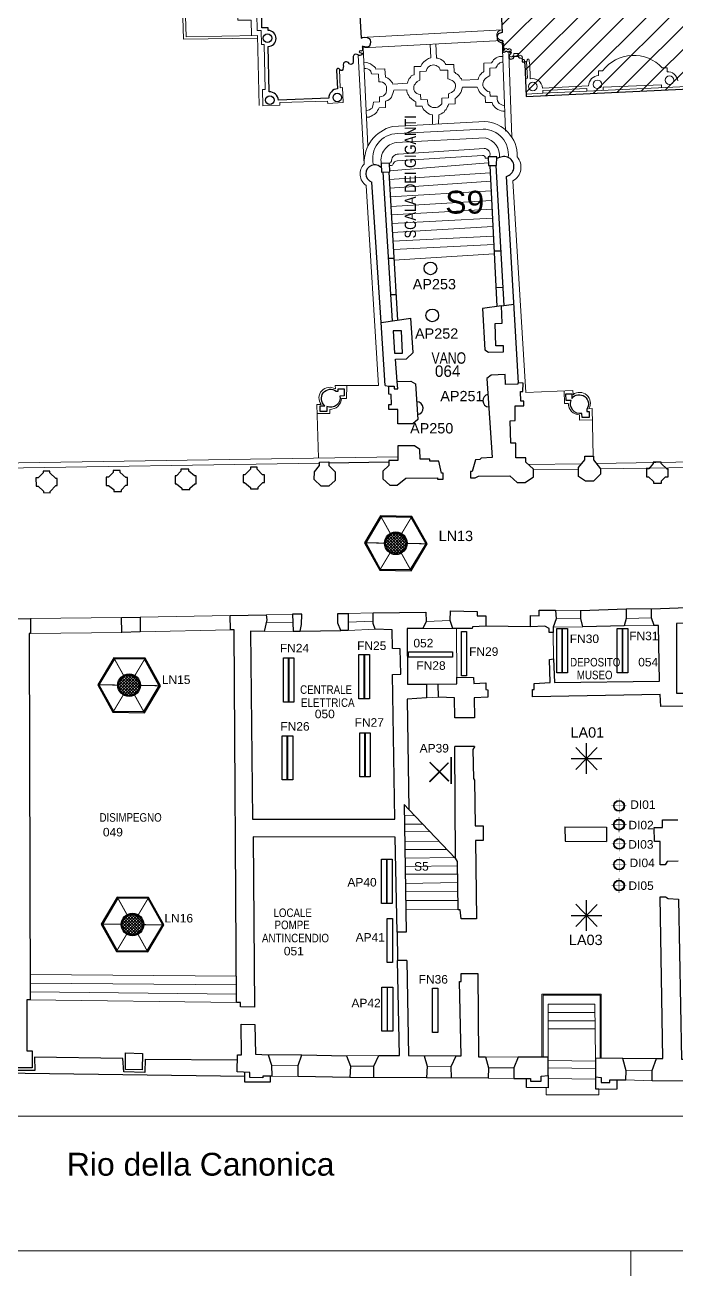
# Model space of a CAD drawing. Header units: millimetres. Extents: x 0 to 5920, y 0 to 7170.
# Drawn here: x 3138 to 4279, y 2938 to 5118 of the extents above; entities that cross this region are included whole.
import ezdxf
from ezdxf.enums import TextEntityAlignment as Align

# ---------------------------------------------------------------- set-up
doc = ezdxf.new("R2010")
doc.units = ezdxf.units.MM
for name, color, linetype, lineweight in [('_sottile', 253, 'Continuous', 5), ('LAMPADINE', 30, 'Continuous', 30), ('muri', 7, 'Continuous', 9), ('num.vani', 66, 'Continuous', 9)]:
    doc.layers.add(name, color=color, linetype=linetype, lineweight=lineweight)
doc.styles.add('ducale_200', font='arial.ttf', dxfattribs={"height": 1})

# ---------------------------------------------------------------- blocks, each defined once
blk = doc.blocks.new('5ea4y')
h = blk.add_hatch(color=256)
edge = h.paths.add_edge_path(flags=16)
edge.add_arc((973, 697), 102, 0, 360)
edge = h.paths.add_edge_path()
edge.add_arc((973, 697), 112, 0, 360)
at = {"const_width": 10}
for points in [[(973, 855), (973, 540)], [(1130, 697), (815, 697)]]:
    blk.add_lwpolyline(points, dxfattribs=at)
for radius in [112, 102]:
    blk.add_circle((973, 697), radius)
at = {"color": 160, "insert": (996, 726), "char_height": 2, "width": 10.79, "attachment_point": 1, "style": 'ducale_200'}
blk.add_mtext('{\\H0.75x; }', dxfattribs=at)
blk = doc.blocks.new('re')
at = {"const_width": 0.3}
for points in [[(51.55, 419.05), (51.66, 413.81)], [(55.72, 418.12), (52.08, 414.34)], [(52.09, 417.95), (55.87, 414.31)]]:
    blk.add_lwpolyline(points, dxfattribs=at)

msp = doc.modelspace()

# ---------------------------------------------------------------- hatches: boundary and pattern name
at = {"layer": '_sottile'}
h = msp.add_hatch(dxfattribs=at)
h.set_pattern_fill('ANSI31', color=256, scale=226.3386, style=0)
h.set_pattern_definition([(45, (-7466.56, -17285.375), (-20.005695, 20.005695), [])])
h.paths.add_polyline_path([(4283.1, 6813.4), (4285.9, 6719.1), (4233.8, 6730.6), (3942.1, 6727.5), (3945.9, 6452.3), (3938.7, 6452.3), (3938.3, 6461.9), (3930.2, 6461.9), (3928.7, 6459.6), (3922.2, 6468), (3903.4, 6468), (3895.4, 6459.2), (3893.5, 6460.3), (3888.9, 6460.3), (3885.1, 6457.3), (3885.1, 6451.5), (3873.2, 6451.1), (3872.5, 6448.4), (3870.7, 6446.1), (3868.4, 6444.8), (3865.5, 6444.1), (3862.9, 6444.7), (3862.9, 6425.9), (3899.2, 6425.9), (3899.1, 6405), (3913.9, 6404.7), (3924.7, 6197.1), (3909.5, 6196.5), (3909.7, 6176.6), (3924.6, 6177), (3934.6, 5969.3), (3919.8, 5968.6), (3921.1, 5947.5), (3936.1, 5947.6), (3945.2, 5748.9), (3928.8, 5748.3), (3930.4, 5725.6), (3946.2, 5726.6), (3946.2, 5716.7), (3943.9, 5715.7), (3941.7, 5713.4), (3941.6, 5712.6), (3928.4, 5711.8), (3933.1, 5564.7), (3952.1, 5565.7), (3952.6, 5555.2), (3937.9, 5554.8), (3939, 5533), (3954.3, 5533), (3962.9, 5332.4), (3946.4, 5331.6), (3947.5, 5310.9), (3962.9, 5310.9), (3968.9, 5210.9), (3974.3, 5105.3), (3967.1, 5102.8), (3965.3, 5098.6), (3965.3, 5093.8), (3967.2, 5089.9), (3972.2, 5087.5), (3974.5, 5087.2), (3976, 5086.4), (3976.4, 5084.8), (3975.4, 5083.2), (3974.9, 5081.1), (3975.8, 5079), (3977.2, 5077.8), (3977.6, 5076.9), (3977.7, 5076), (3976.1, 5072), (3976.5, 5070.7), (3978, 5070.4), (3979, 5071), (3980.8, 5072.4), (3983.1, 5072.3), (3983.5, 5071.1), (3984.8, 5070.6), (3986.4, 5072.2), (3987.6, 5072.4), (3990.1, 5070.2), (3989.2, 5066.9), (3986.5, 5064.9), (3985.9, 5062.6), (3987.3, 5058.9), (3989.8, 5058.2), (3993.9, 5059.4), (3994.9, 5061.4), (3994.7, 5063.7), (4003.2, 5063.7), (4002.7, 5061.8), (4004.1, 5060.5), (4006.1, 5060.7), (4008, 5060), (4008.2, 5059.9), (4009.4, 5058.5), (4009.9, 5057.7), (4010.2, 5056.3), (4009.2, 5055.4), (4009.3, 5054.1), (4010.3, 5053.2), (4011.6, 5053.4), (4013.4, 5052.5), (4013.7, 5050.5), (4014, 5050), (4016.6, 4992.7), (4437.6, 5012.6), (4445.5, 5012.9), (4444.3, 5048.6), (4455.8, 5049), (4466.1, 5036.3), (4476.5, 5036.3), (4490.6, 5054.3), (4490.6, 5064.3), (4488, 5064.3), (4486.8, 5090.3), (4735.3, 5105.6), (4762, 4365.7), (4684, 4363.4), (4669.4, 4351.2), (4669.4, 4340.4), (4681.7, 4327.4), (4688.6, 4327.4), (4696, 4137.5), (4975.6, 4149), (4980.2, 4123.8), (4827.1, 4109.2), (4825.6, 4043.8), (4912.1, 3969.1), (4919, 3960.7), (4793.1, 3955.3), (4796.5, 3705.8), (4800.3, 3675.9), (5176, 3671.5), (5202.3, 3671.3), (5202.3, 3664.4), (5234.4, 3664.4), (5234.4, 3680.5), (5394.9, 3680.3), (5395.2, 3702.7), (5555.2, 3701.9), (5530.7, 4232.5), (5530.7, 6813.4)])
at = {"layer": 'LAMPADINE'}
h = msp.add_hatch(color=256, dxfattribs=at)
h.paths.add_polyline_path([(3813.7, 4163.7), (3840.9, 4209.1), (3815.1, 4255.3), (3762.2, 4256.1), (3735.1, 4210.7), (3760.8, 4164.5)], flags=16)
h.paths.add_polyline_path([(3814.7, 4161.8), (3842.9, 4209), (3816.2, 4257.1), (3761.2, 4257.9), (3733, 4210.7), (3759.7, 4162.7)])
at = {"layer": 'LAMPADINE', "linetype": 'Continuous'}
h = msp.add_hatch(color=256, dxfattribs=at)
h.paths.add_polyline_path([(3807.7, 4209.9, 1), (3768.2, 4209.9, 1)])
h.paths.add_polyline_path([(3770, 4209.9, -1), (3805.9, 4209.9, -1)], flags=16)
h = msp.add_hatch(dxfattribs=at)
h.set_pattern_fill('ANSI37', color=256, scale=29.043565, style=0)
h.set_pattern_definition([(45, (1135.2168, 1800.888), (-2.5671127, 2.5671127), []), (135, (1135.2168, 1800.888), (-2.5671127, -2.5671127), [])])
edge = h.paths.add_edge_path()
edge.add_arc((3788, 4209.9), 17.9, 0, 360)
at = {"layer": 'LAMPADINE'}
h = msp.add_hatch(color=256, dxfattribs=at)
h.paths.add_polyline_path([(3346.2, 3914.9), (3373.3, 3960.3), (3347.6, 4006.5), (3294.7, 4007.3), (3267.5, 3961.9), (3293.3, 3915.7)], flags=16)
h.paths.add_polyline_path([(3347.2, 3913), (3375.4, 3960.2), (3348.7, 4008.3), (3293.7, 4009.1), (3265.5, 3961.9), (3292.2, 3913.9)])
at = {"layer": 'LAMPADINE', "linetype": 'Continuous'}
h = msp.add_hatch(color=256, dxfattribs=at)
h.paths.add_polyline_path([(3340.2, 3961.1, 1), (3300.7, 3961.1, 1)])
h.paths.add_polyline_path([(3302.5, 3961.1, -1), (3338.4, 3961.1, -1)], flags=16)
h = msp.add_hatch(dxfattribs=at)
h.set_pattern_fill('ANSI37', color=256, scale=29.043565, style=0)
h.set_pattern_definition([(45, (667.7078, 1552.0822), (-2.5671127, 2.5671127), []), (135, (667.7078, 1552.0822), (-2.5671127, -2.5671127), [])])
edge = h.paths.add_edge_path()
edge.add_arc((3320.4, 3961.1), 17.9, 0, 360)
at = {"layer": 'LAMPADINE'}
h = msp.add_hatch(color=256, dxfattribs=at)
h.paths.add_polyline_path([(3352.2, 3495.6), (3379.4, 3541), (3353.6, 3587.2), (3300.7, 3588), (3273.6, 3542.6), (3299.3, 3496.4)], flags=16)
h.paths.add_polyline_path([(3353.2, 3493.8), (3381.4, 3541), (3354.7, 3589), (3299.7, 3589.8), (3271.5, 3542.6), (3298.2, 3494.6)])
at = {"layer": 'LAMPADINE', "linetype": 'Continuous'}
h = msp.add_hatch(color=256, dxfattribs=at)
h.paths.add_polyline_path([(3346.3, 3541.8, 1), (3306.7, 3541.8, 1)])
h.paths.add_polyline_path([(3308.5, 3541.8, -1), (3344.4, 3541.8, -1)], flags=16)
h = msp.add_hatch(dxfattribs=at)
h.set_pattern_fill('ANSI37', color=256, scale=29.043565, style=0)
h.set_pattern_definition([(45, (673.7224, 1132.8024), (-2.5671127, 2.5671127), []), (135, (673.7224, 1132.8024), (-2.5671127, -2.5671127), [])])
edge = h.paths.add_edge_path()
edge.add_arc((3326.5, 3541.8), 17.9, 0, 360)

# ---------------------------------------------------------------- linework, layer by layer
at = {"layer": '_sottile'}
for p, q in [((4044, 3309), (4044, 3419.9)), ((4044, 3419.9), (4148, 3419.9)), ((4046.2, 3309), (4046.2, 3417.8)), ((4046.2, 3417.8), (4145.9, 3417.8)), ((4055.2, 3309), (4055.2, 3402.2)), ((4145.9, 3417.8), (4145.9, 3307.3)), ((4148, 3419.9), (4148, 3307.3)), ((4055.2, 3387.7), (4137, 3387.7)), ((4055.2, 3373.2), (4137.1, 3373.2)), ((4055.2, 3358.7), (4137.2, 3358.7))]:
    msp.add_line(p, q, dxfattribs=at)
for points in [[(1415.5, 5836.8), (2164.9, 5852.8), (2986.8, 5871.2), (3547.2, 5886.1), (3564.5, 5371.1), (3539.5, 5370.5), (3541.8, 5240.7), (3531.6, 5240.7), (3531.6, 5215.5), (3507.4, 5215.2), (3511, 5126.6), (3534.7, 5126.9), (3534.9, 5099.4)], [(3545.6, 5095), (3415.8, 5093.5), (3391.1, 5882)], [(3548.7, 4977.4), (3545.6, 5099.6), (3420.3, 5097.3), (3395.1, 5881.9)], [(3544.4, 5137.8), (3545.1, 5108.8), (3552, 5108.8), (3552.5, 5084.3), (3557.1, 5084.3), (3558.9, 5004.9), (3554, 5004.9), (3554.8, 4976.6), (3584.6, 4977.6), (3584.6, 4982.2), (3668.4, 4985), (3668.6, 4980.8), (3695.5, 4982.2), (3694.2, 5008.5), (3690.6, 5008.3), (3689.2, 5040.4)], [(3974.2, 5109.5), (3727.4, 5096.6)], [(3980.3, 4932.3), (3974.2, 5091.2), (3730.5, 5078.2), (3738.9, 4906.3)], [(3975.3, 5062.8), (3972.7, 5062.9), (3969.6, 5062.9), (3966.4, 5061.8), (3963.9, 5060.5), (3961.2, 5059.1), (3959.3, 5057), (3957.8, 5054.7), (3955.7, 5051.7), (3942.1, 5051.1), (3942.3, 5036.6), (3941, 5035.8), (3939.2, 5034.9), (3937.5, 5032.8), (3935.4, 5030.1), (3934.1, 5027.8), (3933.1, 5025.5), (3932.5, 5022.8), (3903.5, 5021.5), (3902.8, 5023.6), (3901, 5025.9), (3899.5, 5028.2), (3897.6, 5030.3), (3895.3, 5032.2), (3893.4, 5033.5), (3891.9, 5035.1), (3890.2, 5035.8), (3889.8, 5049), (3875.4, 5048.8), (3874.7, 5050.9), (3873, 5052.8), (3871.1, 5055.3), (3869.3, 5056.6), (3866.3, 5058.5), (3863.6, 5059.3), (3861.3, 5060.1), (3859.2, 5060.3), (3858.1, 5085)], [(3732.5, 4874.6), (3722.1, 5065.6)], [(3991, 4922.1), (3985.8, 5067)], [(3732.3, 5042.1), (3735.3, 5042.1), (3738.1, 5041.4), (3741.6, 5039.5), (3743.9, 5037.4), (3745, 5034.5), (3745.6, 5032.4), (3757.8, 5032), (3758, 5018.8), (3761, 5018.8), (3764.5, 5018.1), (3767.5, 5016.2), (3769.8, 5013.9), (3771.6, 5010.4), (3771.9, 5007.4), (3771.9, 5003.4), (3771.2, 5000.1), (3770.2, 4998), (3768.3, 4995.9), (3766.2, 4994.2), (3763.3, 4993), (3760.7, 4992.3), (3759.5, 4992.1), (3759.5, 4983.7), (3748.6, 4982.9), (3748.4, 4979.7), (3747.7, 4976.4), (3746.3, 4972.6), (3744.4, 4971.1), (3742, 4969.7), (3739.3, 4968.8), (3735.9, 4968.2)], [(3878.9, 5039.1), (3865.9, 5039.1), (3865.1, 5041.4), (3863.8, 5043.5), (3862.5, 5045), (3860.5, 5046.3), (3858.4, 5047.5), (3856.3, 5048), (3853.9, 5048.2), (3851.6, 5048), (3848.7, 5047.3), (3847, 5046.3), (3844.5, 5044.4), (3842.8, 5041.7), (3841.6, 5038.9), (3841.3, 5037.2), (3830.2, 5036.6), (3830, 5021.5), (3827.5, 5020.5), (3825.6, 5019.2), (3824.1, 5017.5), (3822.5, 5016.3), (3821.6, 5014.6), (3819.9, 5012.5), (3819.3, 5010.4), (3819.3, 5007.6), (3819.7, 5004.5), (3820.6, 5002.4), (3822.2, 5000.1), (3824.8, 4998.2), (3827.9, 4997.1), (3831.3, 4996.5), (3831.7, 4987.5), (3843.6, 4987.3), (3843.6, 4984.8), (3843.9, 4981.4), (3844.9, 4979.1), (3847, 4976.4), (3849.9, 4974.7), (3852.5, 4973.8), (3855.4, 4973.4), (3858.6, 4973.6), (3861.5, 4974.3), (3864, 4975.9), (3866.3, 4977.6), (3867.6, 4978.9), (3868.4, 4979.9), (3868.6, 4990.2), (3880, 4990.6), (3880.4, 4997.8), (3882.9, 4998.8), (3885.8, 5000.1), (3887.7, 5001.4), (3889.8, 5003), (3890.9, 5004.7), (3891.9, 5007.4), (3892.4, 5010.2), (3892.3, 5012.7), (3891.9, 5015.4), (3890.3, 5018.1), (3888.6, 5019.6), (3886.9, 5020.9), (3883.8, 5022.3), (3881.7, 5023.2), (3879.3, 5023.6), (3878.9, 5039.1)], [(3975.6, 5053.2), (3973.7, 5053.2), (3971.9, 5052.6), (3970.4, 5051.9), (3969, 5050.9), (3967, 5049.2), (3965.5, 5046.9), (3964.3, 5044.8), (3963.3, 5043.1), (3952.8, 5042.8), (3952.8, 5029.2), (3950.7, 5028.3), (3947.6, 5026.1), (3945.3, 5024.7), (3943.9, 5023.1), (3941.9, 5020), (3941, 5017.4), (3940.7, 5015), (3940.7, 5011.5), (3941.6, 5009), (3943.2, 5006.7), (3945, 5005), (3946.7, 5003.5), (3949.1, 5001.8), (3951.7, 5001.1), (3952.8, 5001.1), (3953.3, 4993.6), (3965.5, 4993.6), (3965.3, 4991.4), (3965.5, 4988.2), (3966.4, 4985.3), (3967.8, 4982.6), (3969.1, 4980.7), (3971.4, 4979.4), (3973.6, 4978.1), (3976.2, 4977.1), (3978.6, 4976.6)], [(4122.8, 5002.3), (4045.6, 4998.6), (4016.4, 4997.2), (4015.1, 5024.7), (4013.8, 5054.4)], [(4015.1, 5024.7), (4018.7, 5024.9), (4017.2, 5054.2)], [(4453.1, 4354.8), (4436.5, 5017.1), (4122.8, 5002.3)], [(3852.3, 4944), (3852.3, 4961), (3849.3, 4961.2), (3846.8, 4962.1), (3844.1, 4963.6), (3841.8, 4965.2), (3839.7, 4967.1), (3837.8, 4969), (3836.1, 4971.1), (3834.8, 4973.4), (3834.2, 4976.2), (3823.3, 4976.2), (3823.1, 4983.7), (3820.6, 4985), (3818.3, 4986.4), (3815.3, 4988.8), (3812.2, 4991.5), (3810.5, 4994.6), (3808.8, 4997.1), (3807.6, 4999.5), (3807.3, 5002.8), (3807.3, 5004.3), (3784.2, 5003.9), (3783.8, 5001.4), (3782.6, 4998), (3781.5, 4995), (3780.1, 4991.7), (3778.4, 4989.6), (3776.5, 4987.5), (3774.2, 4986), (3771.9, 4985.2), (3769.8, 4984.8), (3769.8, 4973.4), (3758.6, 4973.2), (3757.6, 4970.9), (3756.1, 4968.2), (3754.6, 4965.5), (3752.5, 4963.3), (3750.2, 4961.5), (3747.5, 4960.2), (3744.8, 4958.7), (3743.1, 4957.7), (3741, 4956.9), (3738.3, 4956.8), (3736.4, 4956.4)], [(3978.9, 4967.3), (3975.3, 4967.3), (3972.7, 4967.8), (3969.8, 4969), (3966.9, 4969.9), (3964.8, 4971.1), (3962.7, 4973), (3960.6, 4975.5), (3959.5, 4976.8), (3958.1, 4978.3), (3957.2, 4980.1), (3956.6, 4982.5), (3945.2, 4982.5), (3944.6, 4992.7), (3942.5, 4993.6), (3940.4, 4995.3), (3937.7, 4997.4), (3935.6, 4999.5), (3934.1, 5001.8), (3932.7, 5004.5), (3931.4, 5007.2), (3930.4, 5009.3), (3904.7, 5009.3), (3903.9, 5005.6), (3903.1, 5003), (3901.8, 5000.1), (3900.1, 4997.4), (3898.4, 4995), (3895.7, 4992.3), (3894, 4990.8), (3891.9, 4989.6), (3891.7, 4979.9), (3880.2, 4979.5), (3879.5, 4977.2), (3878.5, 4975.1), (3877.5, 4972.6), (3876.2, 4970.1), (3874.1, 4968.4), (3872.6, 4965.7), (3870.3, 4964), (3867.6, 4962.5), (3864.8, 4961.2), (3863.2, 4960.6), (3862.9, 4944.6)], [(4045.6, 4998.6), (4045.6, 4998.6), (4045.6, 4998.6), (4045.5, 5003.4), (4122.8, 5006.8), (4122.8, 5002.3)], [(4151.4, 5003.6), (4151.4, 5009.1), (4253.8, 5013.3), (4253.8, 5008.5)], [(3949.7, 4876.5), (3777.1, 4862.8)], [(3953.4, 4859), (3776.3, 4847.5)], [(3954.2, 4844.5), (3777.2, 4832.2)], [(4015.7, 4474), (3993.3, 4845.2)], [(3682.1, 4480.5), (3681.8, 4486.2), (3757.3, 4486.5), (3735.8, 4836.8)], [(3955, 4827.7), (3778.1, 4817)], [(1458.6, 4809.7), (1480, 4300.6), (3089.6, 4350.2), (3791.3, 4361.6)], [(3955.8, 4810.8), (3779.1, 4800.1)], [(3956.6, 4795.6), (3780, 4785.6)], [(3957.4, 4779.5), (3780.9, 4770.4)], [(3958.1, 4765), (3781.8, 4754.3)], [(3958.9, 4748.2), (3782.7, 4739.1)], [(3959.7, 4733.7), (3783.6, 4724.5)], [(3960.5, 4716.9), (3784.7, 4706.2)], [(3692.5, 4463.7), (3701.6, 4463.7), (3701.8, 4486.3)], [(4098.5, 4470.4), (4098.2, 4477.7), (4015.7, 4474)], [(4090.3, 4455.1), (4083.3, 4455), (4082.8, 4477)], [(3657, 4453), (3649.7, 4452.9), (3652.3, 4359.4)], [(3672.1, 4444.6), (3672.1, 4437.6), (3650.1, 4437.4)], [(4109.8, 4435.1), (4109.9, 4425.9), (4132.5, 4426.2)], [(4126.4, 4445.8), (4132.1, 4446.2), (4133.8, 4362.4)], [(3654.1, 4350.2), (3060.5, 4341)], [(4020.5, 4347.8), (4113.5, 4349.3)], [(4108.2, 4339.7), (4029.4, 4338.5)], [(4139.3, 4349.7), (4453.4, 4354.8)], [(4466.5, 4345.2), (4146.7, 4340.3)], [(3147.6, 4078.3), (3307.3, 4079.8)], [(3340.1, 4080.5), (3497.5, 4083.6)], [(3560.9, 4084.4), (3606.7, 4085.9)], [(3704.5, 4086.7), (3748.1, 4088.2)], [(4068.1, 4092.8), (4112.5, 4092)], [(4068.9, 4077.5), (4112.5, 4078.3)], [(4191.9, 4095.1), (4236.2, 4095.1)], [(4236.2, 4079), (4191.9, 4078.3)], [(3498.3, 4058.4), (3340.1, 4054.6)], [(3557.1, 4055.3), (3608.3, 4056.1)], [(3607.5, 4071), (3560.4, 4070.4)], [(3704.5, 4071.8), (3748.1, 4073.4)], [(3704.5, 4056.9), (3751.9, 4059.2)], [(3835.1, 4060.7), (3887.9, 4060.7)], [(3883.3, 4074.4), (3841.3, 4072.9)], [(3894.7, 3974.7), (3894.2, 4060.7)], [(4115.5, 4063.7), (4063.6, 4063)], [(4188.1, 4065.3), (4240.8, 4066)], [(3308, 4053.8), (3147.6, 4051.5)], [(4063.6, 4053.8), (4064.3, 4007.2)], [(3842, 3962.9), (3861.9, 3962.9)], [(3862.7, 3940), (3842, 3939.2)], [(3820.5, 3733), (3802.6, 3732.2)], [(3835, 3717.7), (3802.9, 3717.7)], [(3848.1, 3703.9), (3803.1, 3704.7)], [(3863.4, 3687.9), (3803.4, 3687.1)], [(3877.2, 3673.4), (3803.7, 3673.4)], [(3890.9, 3658.9), (3803.8, 3658.1)], [(3896.3, 3644.4), (3804.2, 3643.6)], [(3896.5, 3629.8), (3804.4, 3629.8)], [(3896.6, 3615.3), (3804.7, 3613.8)], [(3896.7, 3600), (3805, 3599.3)], [(3896.9, 3584), (3805.2, 3584)], [(3897, 3567.2), (3805.5, 3568)], [(3508.6, 3451.1), (3146.9, 3454.1)], [(3508.7, 3435.8), (3146.9, 3438.9)], [(3508.9, 3419.8), (3146.9, 3423.6)], [(3509, 3405.2), (3146.9, 3409.8)], [(4055.2, 3402.2), (4136.9, 3402.2), (4137.7, 3307.5)], [(3564, 3313.6), (3623.5, 3313.6)], [(3570.1, 3295.2), (3616.7, 3294.5)], [(3701.5, 3311.3), (3758, 3312.1)], [(3749.6, 3293.7), (3708.3, 3293.7)], [(3837.4, 3311.3), (3894, 3311.3)], [(3884.8, 3293), (3842.8, 3293.7)], [(3945.2, 3309.8), (4002.4, 3309)], [(4137.7, 3302.1), (4055.2, 3303.6)], [(4185.8, 3306.7), (4244.6, 3306.7)], [(3616.7, 3275.4), (3570.8, 3276.1)], [(3707.6, 3273.9), (3749.6, 3273.9)], [(3842, 3273.1), (3885.6, 3273.1)], [(3949.7, 3272.3), (3994.8, 3271.6)], [(3994.8, 3290.7), (3950.5, 3290.7)], [(4137.7, 3289.1), (4055.2, 3290.7)], [(4137.7, 3270.8), (4055.2, 3271.6)], [(4191.9, 3285.3), (4237, 3286.1)], [(4143.8, 3253.2), (4143.8, 3243.3), (4051.3, 3243.3), (4051.3, 3255.5)], [(4237, 3267.7), (4191.1, 3269.3)]]:
    msp.add_lwpolyline(points, dxfattribs=at)
for points in [[(3968.8, 5215), (3974.2, 5109.5, 1.068785), (3974.4, 5091.6, -0.739129), (3975.3, 5087.6, 0.3159), (3975.7, 5083.4, -0.463799), (3977, 5078.6), (3975.9, 5076.3, 0.690193), (3979, 5075.4, -0.37529), (3983, 5076.7, 0.482146), (3984.7, 5075, -0.72896), (3990, 5074.6, -0.343304), (3986.4, 5069.2, 1.48421), (3994.6, 5068.1), (4003, 5068.1, 0.599817), (4004, 5064.9, -0.496942), (4010.1, 5060.7, 1.136266), (4011.4, 5057.8, -0.533607), (4013.5, 5054.9, 0.522286), (4016.4, 5054.2), (4017.2, 5054.2, 0.169517), (4018.3, 5057.2, -0.454076), (4021, 5058.4, -0.145139), (4021.9, 5055.5, -0.026121), (4023.3, 5024, -0.44992), (4045.2, 5007.6), (4125.8, 5011.8, -0.389426), (4143.4, 5029.7), (4143, 5037.7), (4150.3, 5038.1, -0.463388), (4255, 5043.2), (4263.3, 5043.2), (4263.3, 5036.2, -0.420932), (4282, 5020.5)], [(3848, 5084.5), (3849.1, 5060.5), (3847.2, 5060.3), (3845.3, 5059.3), (3843.4, 5058.4), (3841.5, 5057), (3839.2, 5055.3), (3837.1, 5053.4), (3835.3, 5051.9, 0.108097), (3833.8, 5049.8), (3832.3, 5047.1), (3831.7, 5045.4), (3820.3, 5045.2), (3820.3, 5030.9), (3817.6, 5030.3), (3815.1, 5028.9), (3813.4, 5026.3), (3811.5, 5024.2), (3809.9, 5021.7), (3809, 5019), (3808.6, 5016.2), (3783, 5014.6), (3781.9, 5016.9), (3780.3, 5018.6), (3778.6, 5020.7), (3776.9, 5022.6), (3774.2, 5024.9), (3771.6, 5026.3), (3769.8, 5027), (3768.9, 5041.2), (3752.8, 5041), (3752.3, 5042.9), (3750.7, 5044.8), (3748.4, 5046.5), (3746.5, 5048), (3743.7, 5050), (3741.4, 5050.9), (3738.7, 5052.1), (3736, 5052.4), (3731.7, 5053)], [(3993.3, 4845, 0.470793), (4000.7, 4887.2, 0.41232), (3943.8, 4948.9), (3782, 4940.3, 0.35584), (3732.5, 4874.6, 0.457424), (3735.8, 4836.8)], [(3748.8, 4872.9, -0.489319), (3791, 4927.8), (3941.2, 4935.7, -0.448267), (3984.9, 4885.9)], [(3969.6, 4885.8, 0.386234), (3944.3, 4920.2), (3788.8, 4912.3, 0.419522), (3762.4, 4875.6, 0.419522)], [(3776.9, 4876.2, 0.36468), (3780.3, 4881.1, -0.420241), (3792.7, 4891.7), (3942.6, 4902, -0.531198), (3952.2, 4886.9)], [(3777, 4871.8), (3780.3, 4871.8, 0.300929), (3783.4, 4874.7, -0.342461), (3790.2, 4879.9), (3939.9, 4889.6, -0.534327), (3944.5, 4885.1), (3949.7, 4885.1)]]:
    msp.add_lwpolyline(points, format="xyb", dxfattribs=at)
for centre in [(4028.2, 5010.5), (4141.5, 5014.2), (4267.5, 5021.4)]:
    msp.add_circle(centre, 7.5, dxfattribs=at)
for centre, radius, start, end in [((3672.1, 4464.4), 18.9, 58.4184, 216.9071), ((4110.1, 4455.4), 18.9, 329.3751, 127.8637), ((3673, 4464.1), 19.5, 267.5068, 358.9409), ((4109.8, 4454.6), 19.5, 178.4634, 269.8975)]:
    msp.add_arc(centre, radius, start, end, dxfattribs=at)
at = {"layer": 'LAMPADINE'}
for p, q in [((4122.2, 3805.6), (4122.2, 3859.7)), ((4103.3, 3813.3), (4141.1, 3852)), ((4140.9, 3813.1), (4103.5, 3852.2)), ((4095.1, 3832.7), (4149.3, 3832.7)), ((4103.3, 3538.3), (4141.1, 3577.1)), ((4140.9, 3538.1), (4103.6, 3577.3)), ((4122.2, 3530.6), (4122.2, 3584.7)), ((4095.2, 3557.7), (4149.3, 3557.7))]:
    msp.add_line(p, q, dxfattribs=at)
for points in [[(3814.7, 4161.8), (3842.9, 4209), (3816.2, 4257.1), (3761.2, 4257.9), (3733, 4210.7), (3759.7, 4162.7)], [(3813.7, 4163.7), (3840.9, 4209.1), (3815.1, 4255.3), (3762.2, 4256.1), (3735.1, 4210.7), (3760.8, 4164.5)], [(4070.2, 4060.4), (4079.5, 4060.4), (4079.5, 3983), (4070.2, 3983)], [(4079.5, 4060.4), (4088.9, 4060.4), (4088.9, 3983), (4079.5, 3983)], [(4175.7, 4060.4), (4185.1, 4060.4), (4185.1, 3983), (4175.7, 3983)], [(4185.1, 4060.4), (4194.4, 4060.4), (4194.4, 3983), (4185.1, 3983)], [(3902.8, 4055.1), (3912.1, 4055.1), (3912.1, 3977.7), (3902.8, 3977.7)], [(3723.4, 4014.7), (3732.8, 4014.7), (3732.8, 3937.3), (3723.4, 3937.3)], [(3732.3, 4014.7), (3741.7, 4014.7), (3741.7, 3937.3), (3732.3, 3937.3)], [(3810.1, 4010.3), (3810.1, 4019.6), (3887.5, 4019.6), (3887.5, 4010.3)], [(3347.2, 3913), (3375.4, 3960.2), (3348.7, 4008.3), (3293.7, 4009.1), (3265.5, 3961.9), (3292.2, 3913.9)], [(3346.2, 3914.9), (3373.3, 3960.3), (3347.6, 4006.5), (3294.7, 4007.3), (3267.5, 3961.9), (3293.3, 3915.7)], [(3591.2, 4009), (3600.5, 4009), (3600.5, 3931.6), (3591.2, 3931.6)], [(3591.2, 4009), (3600.5, 4009), (3600.5, 3931.6), (3591.2, 3931.6)], [(3600.1, 4009), (3609.4, 4009), (3609.4, 3931.6), (3600.1, 3931.6)], [(3588.9, 3872.7), (3598.2, 3872.7), (3598.2, 3795.3), (3588.9, 3795.3)], [(3597.8, 3872.7), (3607.2, 3872.7), (3607.2, 3795.3), (3597.8, 3795.3)], [(3725, 3877.7), (3734.3, 3877.7), (3734.3, 3800.4), (3725, 3800.4)], [(3733.9, 3877.7), (3743.2, 3877.7), (3743.2, 3800.4), (3733.9, 3800.4)], [(3763.1, 3656.2), (3772.4, 3656.2), (3772.4, 3578.8), (3763.1, 3578.8)], [(3772.4, 3656.2), (3781.8, 3656.2), (3781.8, 3578.8), (3772.4, 3578.8)], [(3353.2, 3493.8), (3381.4, 3541), (3354.7, 3589), (3299.7, 3589.8), (3271.5, 3542.6), (3298.2, 3494.6)], [(3352.2, 3495.6), (3379.4, 3541), (3353.6, 3587.2), (3300.7, 3588), (3273.6, 3542.6), (3299.3, 3496.4)], [(3773, 3552.4), (3782.4, 3552.4), (3782.4, 3475.1), (3773, 3475.1)], [(3763.7, 3432.2), (3773, 3432.2), (3773, 3354.8), (3763.7, 3354.8)], [(3773.4, 3432.2), (3782.8, 3432.2), (3782.8, 3354.8), (3773.4, 3354.8)], [(3852, 3430), (3861.3, 3430), (3861.3, 3352.6), (3852, 3352.6)]]:
    msp.add_lwpolyline(points, close=True, dxfattribs=at)
at = {"layer": 'LAMPADINE', "const_width": 1.81}
for points in [[(3761.2, 4257.9), (3778.3, 4227.2)], [(3816.2, 4257.1), (3798.1, 4226.9)], [(3733, 4210.7), (3768.2, 4210.2)], [(3807.7, 4209.6), (3842.9, 4209)], [(3777.8, 4192.9), (3759.7, 4162.7)], [(3797.6, 4192.6), (3814.7, 4161.8)], [(3293.7, 4009.1), (3310.8, 3978.4)], [(3348.7, 4008.3), (3330.6, 3978.1)], [(3265.5, 3961.9), (3300.7, 3961.4)], [(3340.2, 3960.8), (3375.4, 3960.2)], [(3310.3, 3944.1), (3292.2, 3913.9)], [(3330.1, 3943.8), (3347.2, 3913)], [(3299.7, 3589.8), (3316.8, 3559.1)], [(3354.7, 3589), (3336.6, 3558.8)], [(3271.5, 3542.6), (3306.7, 3542.1)], [(3346.2, 3541.5), (3381.4, 3541)], [(3316.3, 3524.8), (3298.2, 3494.6)], [(3336.1, 3524.5), (3353.2, 3493.8)]]:
    msp.add_lwpolyline(points, dxfattribs=at)
at = {"layer": 'LAMPADINE'}
for centre in [(3848.7, 4691.6), (3851.9, 4609.2)]:
    msp.add_circle(centre, 11.1, dxfattribs=at)
at = {"layer": 'LAMPADINE', "linetype": 'Continuous'}
for centre, radius in [((3788, 4209.9), 19.8), ((3788, 4209.9), 17.9), ((3320.4, 3961.1), 19.8), ((3320.4, 3961.1), 17.9), ((3326.5, 3541.8), 19.8), ((3326.5, 3541.8), 17.9)]:
    msp.add_circle(centre, radius, dxfattribs=at)
at = {"layer": 'LAMPADINE'}
for centre, start, end in [((3951.4, 4460), 100.9378, 266.8442), ((3824.9, 4446.7), 274.7356, 92.2431)]:
    msp.add_arc(centre, 11.1, start, end, dxfattribs=at)
at = {"layer": 'muri', "linetype": 'ByBlock', "lineweight": 30}
for p, q in [((3968.9, 5210.9), (3974.3, 5105.3)), ((3967.1, 5102.8), (3965.3, 5098.6)), ((3974.3, 5105.3), (3967.1, 5102.8)), ((3965.3, 5098.6), (3965.3, 5093.8)), ((3965.3, 5093.8), (3967.2, 5089.9)), ((3967.2, 5089.9), (3972.2, 5087.5)), ((3972.2, 5087.5), (3974.5, 5087.2)), ((3974.5, 5087.2), (3976, 5086.4)), ((3975.4, 5083.2), (3974.9, 5081.1)), ((3974.9, 5081.1), (3975.8, 5079)), ((3976.4, 5084.8), (3975.4, 5083.2)), ((3976, 5086.4), (3976.4, 5084.8)), ((3975.8, 5079), (3977.2, 5077.8)), ((3977.7, 5076), (3976.1, 5072)), ((3976.1, 5072), (3976.5, 5070.7)), ((3976.5, 5070.7), (3978, 5070.4)), ((3977.2, 5077.8), (3977.6, 5076.9)), ((3977.6, 5076.9), (3977.7, 5076)), ((3978, 5070.4), (3979, 5071)), ((3979, 5071), (3980.8, 5072.4)), ((3980.8, 5072.4), (3983.1, 5072.3)), ((3983.1, 5072.3), (3983.5, 5071.1)), ((3983.5, 5071.1), (3984.8, 5070.6)), ((3984.8, 5070.6), (3986.4, 5072.2)), ((3986.5, 5064.9), (3985.9, 5062.6)), ((3985.9, 5062.6), (3987.3, 5058.9)), ((3986.4, 5072.2), (3987.6, 5072.4)), ((3989.2, 5066.9), (3986.5, 5064.9)), ((3987.6, 5072.4), (3990.1, 5070.2)), ((3990.1, 5070.2), (3989.2, 5066.9)), ((3989.8, 5058.2), (3993.9, 5059.4)), ((3993.9, 5059.4), (3994.9, 5061.4)), ((3994.9, 5061.4), (3994.7, 5063.7)), ((3994.7, 5063.7), (4003.2, 5063.7)), ((4003.2, 5063.7), (4002.7, 5061.8)), ((4002.7, 5061.8), (4004.1, 5060.5)), ((4004.1, 5060.5), (4006.1, 5060.7)), ((4006.1, 5060.7), (4008, 5060)), ((4008, 5060), (4008.2, 5059.9)), ((4008.2, 5059.9), (4009.4, 5058.5)), ((3987.3, 5058.9), (3989.8, 5058.2)), ((4010.2, 5056.3), (4009.2, 5055.4)), ((4009.2, 5055.4), (4009.3, 5054.1)), ((4009.3, 5054.1), (4010.3, 5053.2)), ((4009.4, 5058.5), (4009.9, 5057.7)), ((4009.9, 5057.7), (4010.2, 5056.3)), ((4010.3, 5053.2), (4011.6, 5053.4)), ((4011.6, 5053.4), (4013.4, 5052.5)), ((4013.4, 5052.5), (4013.7, 5050.5)), ((4013.7, 5050.5), (4014, 5050)), ((4014, 5050), (4016.6, 4992.7)), ((4016.6, 4992.7), (4437.6, 5012.6)), ((3769.5, 4486.6), (3775.6, 4485)), ((3497.5, 4083.6), (3560.9, 4084.4)), ((3498.3, 4058.4), (3497.5, 4083.6)), ((3560.9, 4084.4), (3561.7, 4076)), ((3748.1, 4088.2), (3840.5, 4089)), ((3748.1, 4069.1), (3748.1, 4088.2)), ((3840.5, 4089), (3841.3, 4072.9)), ((3504.4, 4058.4), (3498.3, 4058.4)), ((3509, 3405.2), (3504.4, 4058.4)), ((3533.4, 4056.1), (3536.5, 3726.1)), ((3557.1, 4055.3), (3533.4, 4056.1)), ((3561.7, 4076), (3557.1, 4055.3)), ((3751.9, 4059.2), (3748.1, 4069.1)), ((3781.7, 4058.4), (3751.9, 4059.2)), ((3782.4, 4025.5), (3781.7, 4058.4)), ((3807.6, 4060.7), (3808.4, 3962.9)), ((3835.1, 4060.7), (3807.6, 4060.7)), ((3841.3, 4072.9), (3835.1, 4060.7)), ((3795.4, 4024.8), (3782.4, 4025.5)), ((3797, 3980.5), (3795.4, 4024.8)), ((3782.4, 3979.7), (3797, 3980.5)), ((3786.3, 3726.1), (3782.4, 3979.7)), ((3894.7, 3963.7), (3894.7, 3975.1)), ((3894.7, 3975.1), (3923.8, 3974.4)), ((3923.8, 3974.4), (3924.5, 3964.4)), ((3808.4, 3962.9), (3842, 3962.9)), ((3842, 3962.9), (3842, 3939.2)), ((3861.9, 3962.9), (3894.7, 3963.7)), ((3862.7, 3940), (3861.9, 3962.9)), ((3924.5, 3964.4), (3945.9, 3965.2)), ((3945.9, 3965.2), (3945.9, 3953.7)), ((3945.9, 3953.7), (3949, 3953)), ((3949, 3953), (3949, 3940)), ((3842, 3939.2), (3807.6, 3936.9)), ((3807.6, 3936.9), (3810.7, 3743.3)), ((3890.9, 3939.2), (3862.7, 3940)), ((3891.1, 3903.7), (3890.9, 3939.2)), ((3925.6, 3903.7), (3891.1, 3903.7)), ((3926, 3853.7), (3891.4, 3853.7)), ((3892.4, 3658.1), (3891.4, 3853.7)), ((3926.1, 3852.9), (3923, 3848.3)), ((3923, 3848.3), (3923.8, 3797.9)), ((3926, 3853.7), (3926.1, 3852.9)), ((3923.8, 3797.9), (3926.1, 3794.8)), ((3926.1, 3794.8), (3926.8, 3714.6)), ((3802.3, 3752.1), (3806.2, 3528.6)), ((3810.7, 3743.3), (3802.3, 3752.1)), ((3536.5, 3726.1), (3786.3, 3726.1)), ((3926.8, 3714.6), (3941.3, 3714.6)), ((3941.3, 3714.6), (3941.3, 3688.7)), ((4084.1, 3712.8), (4084.5, 3687.8)), ((4084.1, 3712.8), (4157.4, 3712.1)), ((4157.4, 3712.1), (4157.3, 3687.4)), ((3538, 3695.5), (3540.3, 3396.8)), ((3787, 3694.8), (3538, 3695.5)), ((3790.2, 3528.6), (3787, 3694.8)), ((3941.3, 3688.7), (3927.6, 3688.7)), ((3927.6, 3688.7), (3929.1, 3551.9)), ((4084.5, 3687.8), (4157.3, 3687.4)), ((3896.3, 3652), (3892.4, 3658.1)), ((3897, 3567.2), (3896.3, 3652)), ((3900.8, 3567.2), (3897, 3567.2)), ((3902.4, 3551.9), (3900.8, 3567.2)), ((3929.1, 3551.9), (3902.4, 3551.9)), ((3806.2, 3528.6), (3790.2, 3528.6)), ((3790.2, 3528.6), (3791.1, 3478.6)), ((3794.3, 3312.1), (3791.1, 3478.6)), ((3807.1, 3478.6), (3791.1, 3478.6)), ((3807.1, 3478.6), (3810, 3312)), ((3515.8, 3405.2), (3509, 3405.2)), ((3515.8, 3397.6), (3515.8, 3405.2)), ((3540.3, 3396.8), (3515.8, 3397.6)), ((3749.6, 3293.7), (3758, 3312.1)), ((3749.6, 3273.9), (3749.6, 3293.7)), ((3758, 3312.1), (3794.3, 3312.1)), ((3810, 3312), (3837.4, 3311.3)), ((3837.4, 3311.3), (3842.8, 3293.7)), ((3842.8, 3293.7), (3842, 3273.1)), ((3842, 3273.1), (3749.6, 3273.9))]:
    msp.add_line(p, q, dxfattribs=at)
at = {"layer": 'muri', "linetype": 'Continuous', "ltscale": 0.1}
msp.add_line((5920, 2970), (2960, 2970), dxfattribs=at)
at = {"layer": 'muri'}
for points in [[(124.2, 6964.5), (5642.1, 6964.5), (5642.1, 3206.1), (124.2, 3206.1)], [(0, 0), (0, 2970), (4200, 2970), (4200, 0)]]:
    msp.add_lwpolyline(points, close=True, dxfattribs=at)
at = {"layer": 'muri', "linetype": 'ByBlock', "lineweight": 30}
for points in [[(3714.6, 5312.7), (3727.4, 5095.4)], [(3965, 4887.2), (3949.7, 4886.9), (3950.1, 4872), (3964.6, 4872), (3965, 4887.2)], [(3776.9, 4876.2), (3762.4, 4875.6), (3762.8, 4860.3), (3777.3, 4860.7), (3776.9, 4876.2)], [(3952.8, 4872), (3965.1, 4624.9)], [(3963.5, 4872), (3977.2, 4626.7)], [(3762.1, 4597), (3745.8, 4842.9)], [(3764.9, 4860.5), (3781.7, 4600)], [(3775.6, 4860.5), (3790.8, 4600.8)], [(4003.2, 4490.8), (3981.8, 4852.9)], [(3971.9, 4721.9), (3960.3, 4722.1)], [(3784.7, 4709.2), (3774.8, 4709.2)], [(3788.6, 4645.1), (3778.6, 4645.1)], [(3975.4, 4658.1), (3963.5, 4657.8)], [(3973.3, 4626.1), (3939.8, 4621.5), (3943.9, 4549), (3950.5, 4544.7), (3976.9, 4545.3), (3976.8, 4556.2), (3963.5, 4556.2), (3962, 4595.3), (3974.2, 4595.9), (3973.3, 4626)], [(3973.3, 4626), (3994.8, 4629)], [(3769.5, 4486.6), (3762.1, 4597), (3814.5, 4604.2)], [(3790.5, 4493.4), (3787.6, 4532.4), (3806.5, 4533), (3818.3, 4544.2), (3814.5, 4604.2)], [(3797.9, 4582.1), (3783.4, 4582.1), (3785.9, 4543.3), (3799.8, 4543.3), (3797.9, 4582.1)], [(3822.5, 4489.6), (3826.4, 4427), (3818, 4419.3), (3791.2, 4419.3), (3791.2, 4444.2), (3775.6, 4444.2), (3775.6, 4453), (3780.1, 4453), (3779.8, 4470.9), (3775.6, 4471.3), (3775.6, 4485), (3785.1, 4485), (3785.1, 4480.5), (3791.2, 4480.5), (3790.5, 4493.4), (3814.5, 4494.2), (3822.5, 4489.6)], [(4011.1, 4490.5), (4001.9, 4490.8), (4001.9, 4488.7), (3980.3, 4488.2), (3979.3, 4505.5), (3955.3, 4504.5), (3947.4, 4498.7), (3956.9, 4360.1), (3937.3, 4359.1), (3935.2, 4356.6), (3927.8, 4356.1), (3921.7, 4335.4), (3918.7, 4335.4), (3918.9, 4324.7), (3927.3, 4324.7), (3932.7, 4327.5), (3987.9, 4328.1), (4000.4, 4316.3), (4014.9, 4316.3), (4029.4, 4326.5), (4029.4, 4339.5), (4015.7, 4352.2), (4015.7, 4359.6), (3998.4, 4359.6), (3998.1, 4385.6), (3989.7, 4385.6), (3988.4, 4424.6), (3997.4, 4424.8), (3997.1, 4450.8), (4012.1, 4451), (4012.1, 4458.7), (4006.8, 4458.7), (4006.5, 4475.7), (4010.8, 4475.7), (4011.1, 4490.5)], [(3871.1, 4322.3), (3871.1, 4332.6), (3868, 4332.6), (3863.4, 4354), (3847.8, 4354), (3847.8, 4357.1), (3830.9, 4357.1), (3829.8, 4374.3), (3820.6, 4380.4), (3791.6, 4380.4), (3791.2, 4354.8), (3775.6, 4354.8), (3775.6, 4346), (3764.9, 4336.5), (3764.9, 4322.7), (3777.5, 4311.6), (3790.5, 4311.6), (3805.7, 4323.9), (3861.1, 4324.6), (3861.1, 4322.3), (3871.1, 4322.3)], [(4134.3, 4362.4), (4134.3, 4356), (4146.7, 4340.3), (4146.8, 4331.1), (4134.3, 4318.7), (4120.4, 4318.6), (4108.2, 4326.8), (4108.2, 4342.7), (4119, 4356.2), (4119, 4362.4), (4134.3, 4362.4)], [(3438.2, 4327.8), (3434.9, 4327.8), (3425.2, 4336.2), (3425.2, 4339.8), (3411.4, 4339.8), (3411.4, 4336.2), (3403.8, 4328.1), (3401, 4328.1), (3401, 4314.3), (3403.5, 4314.3), (3412.7, 4306.4), (3412.7, 4304.1), (3426.7, 4304.1), (3426.7, 4306.4), (3435.6, 4314.3), (3438.2, 4314.3), (3438.2, 4327.8)], [(3557.6, 4329.6), (3554.3, 4329.6), (3544.9, 4339.5), (3544.9, 4343.1), (3533.1, 4343.1), (3533.1, 4340), (3523.2, 4329.8), (3520.4, 4329.8), (3520.2, 4316.3), (3523, 4316.3), (3533.4, 4307.7), (3533.4, 4305.4), (3546.4, 4305.4), (3546.4, 4308.4), (3554.8, 4316.3), (3557.6, 4316.3), (3557.6, 4329.6)], [(3670.7, 4352.5), (3670.7, 4346.1), (3681.6, 4334.9), (3681.6, 4319.7), (3670.4, 4310.2), (3656.9, 4310.2), (3644.9, 4321.4), (3645.2, 4335.2), (3654.1, 4346.4), (3654.1, 4352.2), (3670.7, 4352.5)], [(3775.6, 4352.1), (3670.7, 4350.5)], [(4265.4, 4340), (4263.6, 4340), (4252.9, 4349.6), (4252.9, 4352), (4239.1, 4352), (4239.1, 4349.9), (4231.3, 4340.6), (4227.3, 4340.6), (4227.3, 4326.4), (4231, 4326.4), (4239.7, 4318.1), (4239.7, 4315.4), (4253.6, 4315.4), (4253.6, 4319.2), (4260.6, 4326.1), (4265.4, 4326.1), (4265.4, 4340)], [(3194.5, 4323.7), (3191.9, 4323.7), (3181.5, 4333.1), (3181.5, 4336), (3170, 4336), (3170, 4333.1), (3160.9, 4324.5), (3157.3, 4324.5), (3157.6, 4309.7), (3161.1, 4309.7), (3170.5, 4301.3), (3170.5, 4298.8), (3182, 4298.5), (3182, 4300.6), (3191.9, 4311), (3194.5, 4311), (3194.5, 4323.7)], [(3317.7, 4325.3), (3314.9, 4325.3), (3305, 4334.2), (3305, 4337.7), (3292.3, 4337.7), (3292.3, 4334.2), (3284.6, 4326), (3280.5, 4326), (3280.5, 4311.3), (3284.1, 4311.3), (3293.5, 4304.1), (3293.5, 4300.8), (3307, 4300.8), (3307, 4303.4), (3314.9, 4311.5), (3317.5, 4311.5), (3317.7, 4325.3)], [(3340.1, 4080.5), (3340.1, 4054.6), (3308, 4053.8), (3307.3, 4079.8), (3340.1, 4080.5)], [(3606.7, 4085.9), (3608.3, 4056.1), (3620.5, 4056.1), (3622.8, 4067.6), (3623.5, 4085.9), (3606.7, 4085.9)], [(3704.5, 4086.7), (3704.5, 4056.9), (3691.5, 4056.9), (3686.2, 4069.9), (3686.2, 4086.7), (3704.5, 4086.7)], [(3930.6, 4090.5), (3930.6, 4082.8), (3945.9, 4082.8), (3945.9, 4064.5), (3922.2, 4063.7), (3921.5, 4060.7), (3887.9, 4060.7), (3883.3, 4074.4), (3884, 4091.2), (3930.6, 4090.5)], [(4068.1, 4092.8), (4068.9, 4077.5), (4063.6, 4063), (4063.6, 4053.8), (4056.7, 4053.8), (4056.7, 4060.7), (4049, 4064.5), (4023.8, 4063.7), (4023.8, 4083.6), (4039.1, 4082.8), (4039.1, 4092.8), (4068.1, 4092.8)], [(4314.1, 4098.1), (4314.1, 4081.3), (4311.1, 4069.9), (4279.7, 4069.1), (4279.7, 3947), (4305, 3947), (4305, 3924.7), (4252.2, 3923.9), (4251.5, 3944.6), (4027.7, 3940.8), (4027.7, 3953.7), (4030.7, 3953.7), (4030.7, 3964.4), (4058.2, 3966), (4057.4, 4006.4), (4064.3, 4007.2), (4065.9, 3966), (4250, 3968.3), (4248.4, 4066), (4240.8, 4066), (4236.2, 4079), (4236.2, 4095.1), (4314.1, 4098.1)], [(4191.9, 4095.1), (4191.9, 4078.3), (4188.1, 4065.3), (4115.5, 4063.7), (4112.5, 4078.3), (4112.5, 4092), (4191.9, 4095.1)], [(3620.5, 4056.1), (3691.5, 4056.9)], [(4023.8, 4063.7), (3945.9, 4064.5)], [(3949, 3940), (3925.3, 3939.2), (3925.6, 3903.7)], [(3892.4, 3657.3), (3810.7, 3743.3)], [(4282.8, 3652.8), (4263.7, 3652), (4259.9, 3646.6), (4251.5, 3646.6), (4251.5, 3687.1), (4241.6, 3687.1), (4240.8, 3711.6), (4255.3, 3711.6), (4255.3, 3725.3), (4282, 3725.3)], [(4283.6, 3586.3), (4288.9, 3305.9), (4308.8, 3305.9), (4319.5, 3285.3), (4319.5, 3267), (4237, 3267.7), (4237, 3286.1), (4244.6, 3306.7), (4256.1, 3306.7), (4251.5, 3590.1), (4260.6, 3590.1), (4265.2, 3587.1), (4283.6, 3586.3)], [(3931.4, 3455.7), (3932.9, 3309.8), (3945.2, 3309.8), (3950.5, 3290.7), (3949.7, 3272.3), (3885.6, 3273.1), (3884.8, 3293), (3894, 3311.3), (3902.4, 3311.3), (3899.3, 3441.9), (3902.4, 3441.9), (3902.4, 3455.7), (3931.4, 3455.7)], [(3541, 3366.3), (3541.8, 3314.3), (3564, 3313.6), (3570.1, 3295.2), (3570.8, 3276.1), (3554.8, 3276.1), (3554.8, 3273.1), (3531.9, 3273.9), (3531.9, 3282.3), (3509.7, 3283.8), (3510.5, 3313.6), (3517.4, 3313.6), (3516.6, 3367.1), (3541, 3366.3)], [(3344, 3315.9), (3343.2, 3286.8), (3314.2, 3287.6), (3314.2, 3316.6), (3344, 3315.9)], [(3523.5, 3275.4), (2795.5, 3285.3), (2756.5, 3250.2), (2189.7, 3260.9), (2146.1, 3296), (1950.6, 3299.1)], [(3154.9, 3309), (3155.3, 3285.7), (3111.7, 3286.1), (3111, 3309)], [(3309.6, 3306.7), (3154.9, 3309)], [(3348.5, 3305.9), (3347.8, 3282.3), (3311.1, 3283.8), (3309.6, 3306.7)], [(3348.5, 3305.9), (3510.3, 3304.4)], [(3701.5, 3311.3), (3708.3, 3293.7), (3707.6, 3273.9), (3616.7, 3275.4), (3616.7, 3294.5), (3623.5, 3313.6), (3701.5, 3311.3)], [(4055.2, 3276.9), (4055.2, 3309), (4002.4, 3309), (3994.8, 3290.7), (3994.8, 3271.6), (4023.8, 3271.6), (4023.8, 3267), (4042.9, 3267), (4042.9, 3276.1), (4055.2, 3276.9)], [(3567.8, 3276.1), (3567.8, 3265.5), (3523.5, 3265.5), (3523.5, 3282.8)], [(4055.2, 3276.9), (4055.2, 3255.5), (4055.2, 3255.5), (4017, 3256.3), (4017, 3271.6)], [(4137.7, 3274.7), (4137.7, 3254), (4143.8, 3254), (4143.8, 3253.2), (4175.9, 3254), (4175.9, 3269.3)]]:
    msp.add_lwpolyline(points, dxfattribs=at)
for points, format in [([(3727.4, 5095.4), (3730.1, 5096.4), (3733.9, 5096.7), (3737.8, 5096.4), (3741, 5094.6), (3742.7, 5092), (3743.3, 5088.5), (3742.9, 5084.9), (3741.8, 5081.3), (3739.3, 5079.9), (3736.6, 5079.6), (3733.7, 5079.7), (3730.9, 5080.3), (3728.8, 5080.7), (3729.3, 5078.6), (3729.7, 5077.1), (3729.3, 5074), (3728.4, 5072.7), (3726.5, 5072.3), (3725.3, 5072.9), (3724.2, 5072.5), (3723.8, 5071.2), (3725, 5070.2), (3729.2, 5068.7), (3729.2, 5067.5), (3728, 5066.2), (3726.7, 5065.2), (3725.1, 5064.9, -0.207987), (3722.9, 5065.2), (3720.4, 5066.4), (3717.7, 5067.1), (3715.4, 5066.6), (3714.3, 5065.4), (3712.9, 5062.8), (3713.1, 5053.4), (3712.4, 5050.9), (3710.6, 5049.4), (3708.9, 5049), (3706.8, 5049.4), (3706.2, 5050.7), (3705.3, 5052.6), (3701.7, 5053.6), (3699.6, 5053.7), (3697.6, 5052.6), (3696.1, 5051.1), (3695.9, 5048), (3696.1, 5046.7), (3695.9, 5043.8), (3694.8, 5040.2), (3694, 5038.7), (3693.1, 5038.3), (3691.7, 5038.5), (3690.2, 5039.6), (3688.7, 5041.2), (3687.5, 5041.9), (3685.8, 5041.9), (3684.7, 5041), (3683.9, 5039.3), (3686, 5006.4), (3686, 5006.4, 0.40148), (3670.5, 4990), (3582.3, 4986.6, 0.399328), (3565.7, 5001.1), (3564.2, 5080.8, 0.998741), (3564.3, 5108.6), (3564.3, 5113.1), (3553.3, 5113.1), (3553.3, 5136.5)], "xyb"), ([(3981.8, 4852.9, 1.112582), (3969.6, 4885.8), (3969.6, 4885.8), (3964.9, 4884.1)], "xyb"), ([(3851.3, 3661.4, 0, 13.6, 0), (3851.3, 3640.8, 0, 0, 0), (3851.3, 3567.6, 0, 0, 0)], "xyseb"), ([(4096.4, 3365, 0, 13.6, 0), (4096.4, 3344.4, 0, 0, 0), (4096.4, 3271.2, 0, 0, 0)], "xyseb")]:
    msp.add_lwpolyline(points, format=format, dxfattribs=at)
for points in [[(3667.3, 4449.5), (3667.3, 4440.7), (3655.4, 4440.7), (3655.4, 4450.9), (3663.5, 4450.9, -0.983689), (3683.5, 4476.6), (3686.8, 4476.6), (3686.8, 4480.6), (3697.5, 4480.6), (3697.5, 4468.2), (3690, 4468, -0.593103)], [(4095.2, 4460), (4086.4, 4459.9), (4086.2, 4471.7), (4096.3, 4471.9), (4096.4, 4463.9, -0.983689), (4122.5, 4444.2), (4122.6, 4441), (4126.6, 4441.1), (4126.8, 4430.4), (4114.4, 4430.2), (4114.1, 4437.6, -0.593103)]]:
    msp.add_lwpolyline(points, format="xyb", close=True, dxfattribs=at)
for points in [[(3147.6, 4051.5), (3145.1, 4051.5), (3146.9, 3409.8), (3141.5, 3409.8), (3141.1, 3320.5), (3150.7, 3320.5), (3150.7, 3290.7), (3114.8, 3290.3), (3114.8, 3320.1), (3119, 3320.1), (3117.8, 3407.9), (3111.7, 3407.9), (3109.5, 3551.8), (3103.3, 3551.9), (3103.3, 3577.9), (3109.4, 3577.9), (3108, 3800.9), (3101.8, 3801), (3101.8, 3825.4), (3107.1, 3825.4), (3106.4, 4053), (3100.3, 4052.3), (3100.3, 4076.7), (3147.6, 4078.3)], [(4185.8, 3306.7), (4137.7, 3307.5), (4137.7, 3274.7), (4147.6, 3273.9), (4147.6, 3264.7), (4162.9, 3264.7), (4162.9, 3269.3), (4191.1, 3269.3), (4191.9, 3285.3)]]:
    msp.add_lwpolyline(points, close=True, dxfattribs=at)
for centre in [(3562.9, 5095.2), (3567, 4986.3), (3685.4, 4991.3)]:
    msp.add_circle(centre, 7.5, dxfattribs=at)
msp.add_arc((3750.8, 4857.6), 15.5, 40.2185, 251.1238, dxfattribs=at)

# ---------------------------------------------------------------- block references
at = {"layer": 'LAMPADINE', "xscale": -9.0338356017944, "yscale": 9.03383560179418, "zscale": 9.033835601794319, "rotation": 1.279301135894366}
msp.add_blockref('re', (4435, 61.1), dxfattribs=at)
at = {"layer": 'LAMPADINE', "xscale": 0.08464576947540081, "yscale": 0.08464576947562819, "zscale": 0.08464576947544253}
for p in [(4096.9, 3690.7), (4096.8, 3657.8), (4097.1, 3624), (4097.1, 3587.9), (4096.8, 3551.1)]:
    msp.add_blockref('5ea4y', p, dxfattribs=at)

# ---------------------------------------------------------------- texts
at = {"layer": 'LAMPADINE', "color": 150, "width": 767, "attachment_point": 1, "line_spacing_factor": 0.75, "style": 'ducale_200'}
for s, insert, char_height in [('AP253', (3817.6, 4673.1), 18.07), ('AP252', (3821.6, 4586.5), 18.07), ('AP251', (3865.9, 4476.9), 18.07), ('AP250', (3812.9, 4420.5), 18.07), ('LN13 ', (3863, 4231.8), 18.07), ('LN15', (3377.9, 3978.2), 15), ('LA01', (4094.1, 3887.4), 18.07), ('AP39 ', (3829.7, 3858.2), 15), ('DI01', (4198.8, 3759.4), 15), ('DI02', (4195.7, 3723.5), 15), ('DI03', (4195.3, 3689.6), 15), ('DI04', (4197.6, 3657.3), 15), ('AP40 ', (3703.1, 3623.3), 15), ('DI05', (4195.7, 3617.4), 15), ('LN16', (3382.5, 3560.3), 15), ('AP41 \\P ', (3717.5, 3526.7), 15), ('LA03', (4091.4, 3523.8), 18.07), ('AP42', (3710.2, 3411.6), 15)]:
    msp.add_mtext(s, dxfattribs=dict(at, insert=insert, char_height=char_height))
at = {"layer": 'LAMPADINE', "color": 150, "char_height": 15, "width": 767, "attachment_point": 1, "style": 'ducale_200'}
for s, insert in [('FN25', (3720.1, 4037.8)), ('FN30', (4092.9, 4050)), ('FN31', (4197, 4055)), ('FN24', (3584.7, 4033.6)), ('FN29', (3916.4, 4027.6)), ('FN28', (3824, 4003.1)), ('FN27', (3715.8, 3903.3)), ('FN26', (3585.6, 3896.5)), ('FN36', (3828, 3453.2))]:
    msp.add_mtext(s, dxfattribs=dict(at, insert=insert))
at = {"layer": 'muri', "linetype": 'ByBlock', "lineweight": 30, "width": 0.85}
msp.add_text('SCALA DEI GIGANTI', height=19.74, rotation=90, dxfattribs=at).set_placement((3823.3, 4852.1), align=Align.CENTER)
at = {"layer": 'muri', "linetype": 'ByBlock', "lineweight": 30}
for s, height, width, p in [('VANO', 20, 0.8, (3880.8, 4524.6)), ('DEPOSITO', 15, 0.85, (4137.4, 3994)), ('MUSEO', 15, 0.85, (4136.5, 3971.6)), ('CENTRALE', 15, 0.85, (3665.7, 3946)), ('ELETTRICA', 15, 0.85, (3668.7, 3923.2)), ('DISIMPEGNO', 15, 0.85, (3323.1, 3721.9)), ('LOCALE', 15, 0.85, (3607.2, 3554.8)), ('POMPE', 15, 0.85, (3606.2, 3533.6)), ('ANTINCENDIO', 15, 0.85, (3612.1, 3510.5))]:
    msp.add_text(s, height=height, dxfattribs=dict(at, width=width)).set_placement(p, align=Align.CENTER)
at = {"layer": 'muri', "insert": (3211.4, 3141.6), "char_height": 40, "width": 1389.355, "attachment_point": 1}
msp.add_mtext('{\\fArial|b0|i0|c0|p34;Rio della Canonica}', dxfattribs=at)
at = {"layer": 'num.vani', "linetype": 'Continuous', "attachment_point": 1}
for s, insert, char_height, width in [('{\\fArial|b0|i0|c0|p34;S9}', (3874.6, 4827.7), 40, 1389.36), ('064', (3856.5, 4521.6), 20, 1389.35), ('{\\fArial|b0|i0|c0|p34;052}', (3818.8, 4042.4), 15, 1389.35), ('{\\fArial|b0|i0|c0|p34;054}', (4212.8, 4009.1), 15, 1389.35), ('{\\fArial|b0|i0|c0|p34;050}', (3646, 3918.3), 15, 1389.35), ('{\\fArial|b0|i0|c0|p34;049}', (3274.6, 3711.1), 15, 1389.35), ('{\\fArial|b0|i0|c0|p34;S5}', (3820, 3651.1), 15, 1389.36), ('{\\fArial|b0|i0|c0|p34;051}', (3591.7, 3502.6), 15, 1389.35)]:
    msp.add_mtext(s, dxfattribs=dict(at, insert=insert, char_height=char_height, width=width))

doc.saveas('drawing.dxf')
